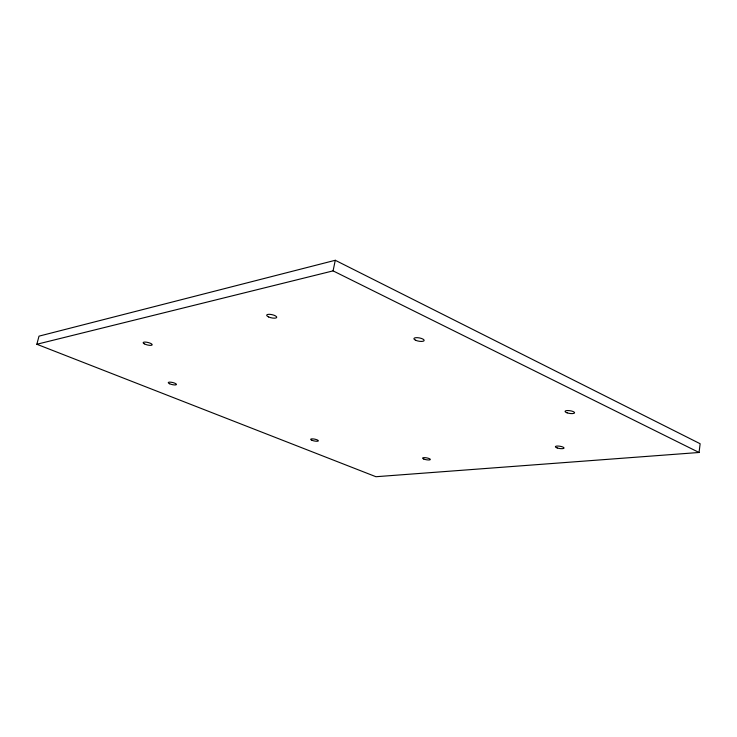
<?xml version="1.0" encoding="UTF-8"?>
<svg xmlns="http://www.w3.org/2000/svg" width="737" height="737" viewBox="0 0 737 737"><rect width="100%" height="100%" fill="white"/><g stroke="black" fill="none" stroke-linecap="round" stroke-linejoin="round"><path stroke-width="1.11" d="M699.054 452.481L700.15 443.738L335.271 260.281L39.006 336.146L36.85 344.262L375.934 476.719L699.054 452.481L333.078 270.875L36.85 344.262M333.078 270.875L335.271 260.281M268.572 316.928A5.168 1.631 12.5 0 0 276.707 317.481A5.168 1.631 12.5 0 0 269.825 314.33A5.168 1.631 12.5 0 0 268.572 316.928M169.611 383.765A4.219 1.078 13.1 0 0 176.392 384.631A4.219 1.078 13.1 0 0 171.076 382.217A4.219 1.078 13.1 0 0 169.611 383.765M312.055 440.33A3.915 0.94 11.4 0 0 318.301 440.947A3.915 0.94 11.4 0 0 313.197 438.911A3.915 0.94 11.4 0 0 312.055 440.33M423.747 459.031A3.952 0.958 10.3 0 0 430.242 459.685A3.952 0.958 10.3 0 0 425.406 457.686A3.952 0.958 10.3 0 0 423.747 459.031M567.103 412.84A4.809 1.373 8.6 0 0 574.556 412.849A4.809 1.373 8.6 0 0 567.794 410.537A4.809 1.373 8.6 0 0 567.103 412.84M415.456 340.172A5.214 1.667 10.4 0 0 424.015 340.78A5.214 1.667 10.4 0 0 417.612 337.684A5.214 1.667 10.4 0 0 415.456 340.172M557.236 447.967A4.394 1.152 8.9 0 0 564.035 448.087A4.394 1.152 8.9 0 0 557.817 446.042A4.394 1.152 8.9 0 0 557.236 447.967M144.295 343.838A4.652 1.281 13.6 0 0 151.979 345.091A4.652 1.281 13.6 0 0 146.764 342.226A4.652 1.281 13.6 0 0 144.295 343.838"/></g></svg>
